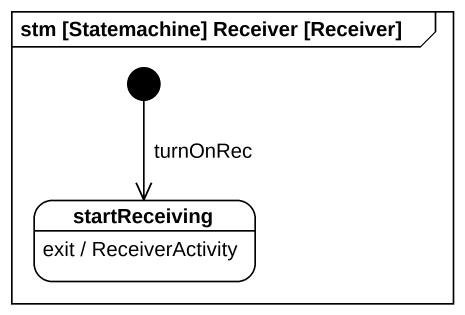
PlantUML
@startuml
mainframe stm [Statemachine] Receiver [Receiver]
hide empty description
state startReceiving
startReceiving : exit / ReceiverActivity
[*] --> startReceiving : turnOnRec
@enduml
